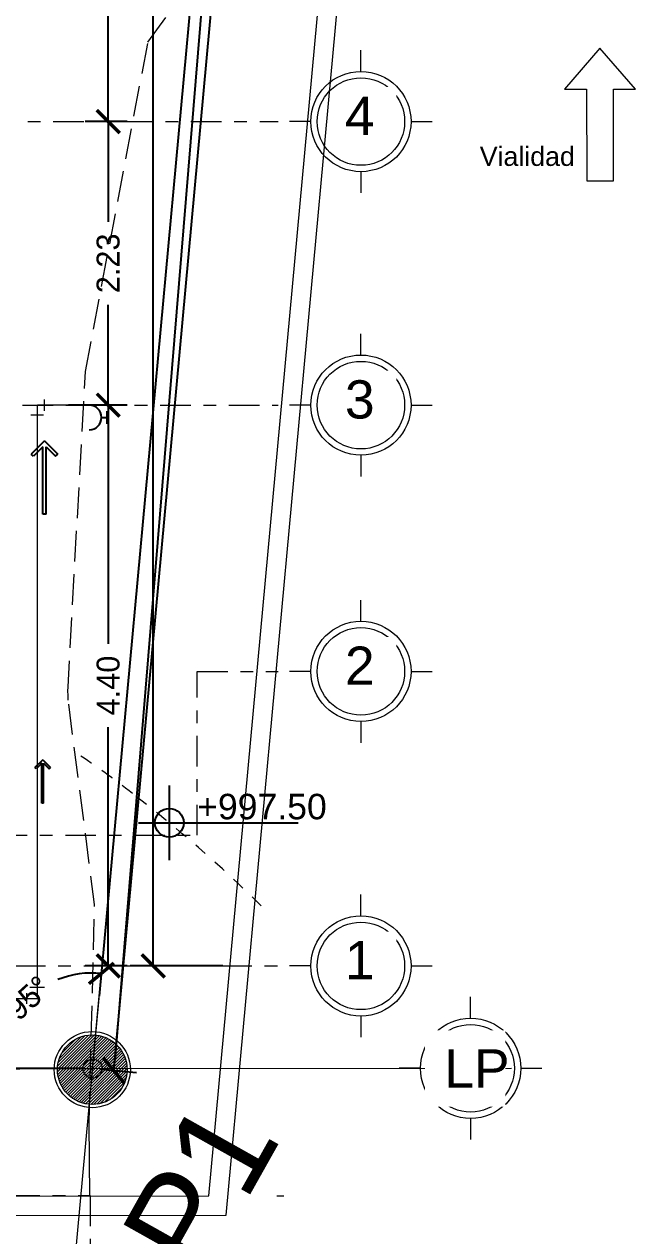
# Model space of a CAD drawing. Header units: millimetres. Extents: x -9559 to 23034, y -7226 to 22400.
# Drawn here: x 259.56 to 264.36, y 38.9 to 48.41 of the extents above; entities that cross this region are included whole.
import ezdxf
from ezdxf.enums import TextEntityAlignment as Align

# ---------------------------------------------------------------- set-up
doc = ezdxf.new("R2010")
doc.units = ezdxf.units.MM
doc.header["$LTSCALE"] = 0.02
for name, pattern in [('ACAD_ISO02W100', [15, 12, -3]), ('ACAD_ISO10W100', [18, 12, -3, 0, -3]), ('DASHED2', [0.375, 0.25, -0.125])]:
    doc.linetypes.add(name, pattern=pattern)
for name, color, linetype, lineweight in [('A-ANNO-DIMS', 251, 'Continuous', 9), ('A_DIM-1', 251, 'Continuous', 18), ('I-FURN', 9, 'Continuous', 9), ('IH-AGUA FRIA', 140, 'Continuous', 5), ('IH-LLAVES O VALVULAS', 190, 'Continuous', 25), ('IH-textos', 250, 'Continuous', 18), ('S-GRID', 253, 'ACAD_ISO10W100', 5), ('S-GRID-IDEN', 253, 'Continuous', 9)]:
    doc.layers.add(name, color=color, linetype=linetype, lineweight=lineweight)
for name, color, linetype, lineweight, transparency in [('CUADROS', 251, 'Continuous', 20, 0.2), ('IH-PLANO BASE', 250, 'DASHED2', 5, 0.55), ('TT-CURVAS DN', 128, 'ACAD_ISO02W100', 9, 0.2)]:
    doc.layers.add(name, color=color, linetype=linetype, lineweight=lineweight, transparency=transparency)
doc.layers.add('IH-A.NEGRAS', color=22, linetype='Continuous')
doc.layers.add('PC-NIVELES', color=251, linetype='Continuous')
doc.styles.add('Arial_5', font='arial.ttf', dxfattribs={"height": 0.003})
doc.styles.add('CUADROS', font='arial.ttf')
doc.styles.get("Standard").update_dxf_attribs({"font": 'GOTHIC.TTF'})
doc.dimstyles.get("Standard").update_dxf_attribs({"dimtxt": 0.18, "dimasz": 0.18, "dimexe": 0.18, "dimexo": 0.0625, "dimgap": 0.09, "dimtad": 0, "dimzin": 3, "dimdsep": 46, "dimtxsty": 'Standard', "dimblk": 'ARCHTICK', "dimcen": 0.09, "dimadec": 0, "dimazin": 0, "dimtfac": 1, "dimtofl": 0, "dimtmove": 0, "dimatfit": 3, "dimldrblk": 'ARCHTICK', "dimfxl": 1, "dimtolj": 1, "dimtzin": 0, "dimarcsym": 0})
pattern_1 = [(0, (4e-16, 1e-16), (0, 6.985), [5.08, -1.905]), (90, (4e-16, 1e-16), (-6.985, 4e-16), [5.08, -1.905])]

# ---------------------------------------------------------------- blocks, each defined once
blk = doc.blocks.new('Rejilla - Extremo inicial de rejilla - Círculo-11506-Nivel 1')
h = blk.add_hatch()
h.set_pattern_fill('ANGLE', color=256)
h.set_pattern_definition(pattern_1)
h.paths.add_polyline_path([(0, 0.003933), (0, 0.00452, 0.414214), (-0.00452, 0), (-0.003933, 0, -0.414214)])
h.paths.add_polyline_path([(0, -0.003933), (0, -0.00452, 0.414214), (0.00452, 0), (0.003933, 0, -0.414214)])
at = {"layer": 'A_DIM-1', "true_color": 0x000000, "transparency": 33554661}
h = blk.add_hatch(dxfattribs=at)
h.set_pattern_fill('ANGLE', color=18)
h.set_pattern_definition(pattern_1)
h.paths.add_polyline_path([(0, 0.00452), (0, 0.003933, -0.414214), (0.003933, 0), (0.00452, 0, 0.414214)])
h.paths.add_polyline_path([(-0.003933, 0), (-0.00452, 0, 0.414214), (0, -0.00452), (0, -0.003933, -0.414214)])
at = {"layer": 'S-GRID'}
h = blk.add_hatch(dxfattribs=at)
h.set_pattern_fill('ANGLE', color=256)
h.set_pattern_definition(pattern_1)
h.paths.add_polyline_path([(0, 0.003933), (0, 0.00452, 0.414214), (-0.00452, 0), (-0.003933, 0, -0.414214)])
h.paths.add_polyline_path([(0, -0.003933), (0, -0.00452, 0.414214), (0.00452, 0), (0.003933, 0, -0.414214)])
at = {"layer": 'S-GRID', "linetype": 'Continuous'}
h = blk.add_hatch(dxfattribs=at)
h.set_pattern_fill('AR-B88', color=256, scale=0.1)
h.paths.add_polyline_path([(0, 0.00452), (0, 0.003933, -0.414214), (0.003933, 0), (0.00452, 0, 0.414214)])
h.paths.add_polyline_path([(-0.003933, 0), (-0.00452, 0, 0.414214), (0, -0.00452), (0, -0.003933, -0.414214)])
at = {"layer": 'S-GRID-IDEN', "linetype": 'Continuous'}
for p, q in [((0, 0.003933), (0, 0.0056)), ((-0.003933, 0), (-0.0056, 0)), ((0.003933, 0), (0.0056, 0)), ((0, -0.003933), (0, -0.0056))]:
    blk.add_line(p, q, dxfattribs=at)
for radius in [0.003933, 0.003434]:
    blk.add_circle((0, 0), radius, dxfattribs=at)
blk = doc.blocks.new('_ArchTick')
at = {"color": 0, "linetype": 'ByBlock', "const_width": 0.15}
blk.add_lwpolyline([(-0.5, -0.5), (0.5, 0.5)], dxfattribs=at)
blk = doc.blocks.new('*D469')
at = {"layer": 'A-ANNO-DIMS', "color": 0, "lineweight": -2, "transparency": 16777216}
for p, q in [((260.3703, 55.6447), (260.0407, 55.6447)), ((260.2207, 55.6447), (260.2207, 51.9695)), ((260.2207, 47.6447), (260.2207, 51.3199)), ((260.3703, 47.6447), (260.0407, 47.6447))]:
    blk.add_line(p, q, dxfattribs=at)
at = {"layer": 'A-ANNO-DIMS', "color": 0, "lineweight": -2, "transparency": 16777216, "xscale": 0.18, "yscale": 0.18, "zscale": 0.18}
for p, rotation in [((260.2207, 55.6447), 90), ((260.2207, 47.6447), 270)]:
    blk.add_blockref('_ArchTick', p, dxfattribs=dict(at, rotation=rotation))
at = {"layer": 'A-ANNO-DIMS', "color": 0, "transparency": 16777216, "insert": (260.2207, 51.6447), "char_height": 0.18, "width": 0.607447, "attachment_point": 5, "rotation": 90}
blk.add_mtext('\\A1;8.00', dxfattribs=at)
blk = doc.blocks.new('*D470')
at = {"layer": 'A-ANNO-DIMS', "color": 0, "lineweight": -2, "transparency": 16777216}
for p, q in [((260.3703, 47.6447), (260.0407, 47.6447)), ((260.2207, 47.6447), (260.2207, 46.8567)), ((260.2207, 45.4197), (260.2207, 46.2078)), ((260.3703, 45.4197), (260.0407, 45.4197))]:
    blk.add_line(p, q, dxfattribs=at)
at = {"layer": 'A-ANNO-DIMS', "color": 0, "lineweight": -2, "transparency": 16777216, "xscale": 0.18, "yscale": 0.18, "zscale": 0.18}
for p, rotation in [((260.2207, 47.6447), 90), ((260.2207, 45.4197), 270)]:
    blk.add_blockref('_ArchTick', p, dxfattribs=dict(at, rotation=rotation))
at = {"layer": 'A-ANNO-DIMS', "color": 0, "transparency": 16777216, "insert": (260.2207, 46.5322), "char_height": 0.18, "width": 0.780498, "attachment_point": 5, "rotation": 90}
blk.add_mtext('\\A1;2.23', dxfattribs=at)
blk = doc.blocks.new('*D471')
at = {"layer": 'A-ANNO-DIMS', "color": 0, "lineweight": -2, "transparency": 16777216}
for p, q in [((260.3703, 45.4197), (260.0407, 45.4197)), ((260.2207, 45.4197), (260.2207, 43.5455)), ((260.2207, 41.0197), (260.2207, 42.8939)), ((260.3703, 41.0197), (260.0407, 41.0197))]:
    blk.add_line(p, q, dxfattribs=at)
at = {"layer": 'A-ANNO-DIMS', "color": 0, "lineweight": -2, "transparency": 16777216, "xscale": 0.18, "yscale": 0.18, "zscale": 0.18}
for p, rotation in [((260.2207, 45.4197), 90), ((260.2207, 41.0197), 270)]:
    blk.add_blockref('_ArchTick', p, dxfattribs=dict(at, rotation=rotation))
at = {"layer": 'A-ANNO-DIMS', "color": 0, "transparency": 16777216, "insert": (260.2207, 43.2197), "char_height": 0.18, "width": 0.607447, "attachment_point": 5, "rotation": 90}
blk.add_mtext('\\A1;4.40', dxfattribs=at)
blk = doc.blocks.new('*D472')
at = {"layer": 'A-ANNO-DIMS', "color": 0, "lineweight": -2, "transparency": 16777216}
for p, q in [((261.1203, 57.7697), (260.3936, 57.7697)), ((260.5736, 57.7697), (260.5736, 49.7739)), ((260.5736, 41.0197), (260.5736, 49.0156)), ((261.1203, 41.0197), (260.3936, 41.0197))]:
    blk.add_line(p, q, dxfattribs=at)
at = {"layer": 'A-ANNO-DIMS', "color": 0, "lineweight": -2, "transparency": 16777216, "xscale": 0.18, "yscale": 0.18, "zscale": 0.18}
for p, rotation in [((260.5736, 57.7697), 90), ((260.5736, 41.0197), 270)]:
    blk.add_blockref('_ArchTick', p, dxfattribs=dict(at, rotation=rotation))
at = {"layer": 'A-ANNO-DIMS', "color": 0, "transparency": 16777216, "insert": (260.5736, 49.3947), "char_height": 0.18, "width": 0.607447, "attachment_point": 5, "rotation": 90}
blk.add_mtext('\\A1;16.75', dxfattribs=at)
blk = doc.blocks.new('Nivel')
at = {"layer": 'IH-textos'}
h = blk.add_hatch(dxfattribs=at)
h.set_pattern_fill('ANGLE', color=256)
h.set_pattern_definition([(0, (-30.434, -5.986), (0, 6.985), [5.08, -1.905]), (90, (-30.434, -5.986), (-6.985, 4e-16), [5.08, -1.905])])
h.paths.add_polyline_path([(0, 0), (0, 0.113, 0.414214), (-0.113, 0)])
h.paths.add_polyline_path([(0.113, 0), (0, 0), (0, -0.113, 0.414214)])
at = {"layer": 'PC-NIVELES'}
for p, q in [((0, 0.2926), (0, -0.2922)), ((-0.2413, 0), (1.0109, 0))]:
    blk.add_line(p, q, dxfattribs=at)
blk.add_circle((0, 0), 0.113, dxfattribs=at)
at = {"layer": 'CUADROS', "style": 'CUADROS'}
blk.add_attdef('ACERA+997.00', (0.2185, 0.0274), '', height=0.2, dxfattribs=at)
blk = doc.blocks.new('*D580')
at = {"layer": 'I-FURN', "color": 0, "lineweight": -2, "ltscale": 0.2, "transparency": 16777216}
for p, q in [((261.8916, 57.8805), (261.1124, 49.4172)), ((261.7882, 57.89), (262.0709, 57.864)), ((260.2637, 40.1988), (261.0429, 48.6621)), ((260.1603, 40.2083), (260.443, 40.1823))]:
    blk.add_line(p, q, dxfattribs=at)
at = {"layer": 'I-FURN', "color": 0, "lineweight": -2, "ltscale": 0.2, "transparency": 16777216, "xscale": 0.18, "yscale": 0.18, "zscale": 0.18}
for p, rotation in [((261.8916, 57.8805), 84.73983874230564), ((260.2637, 40.1988), 264.7398387423056)]:
    blk.add_blockref('_ArchTick', p, dxfattribs=dict(at, rotation=rotation))
at = {"layer": 'I-FURN', "color": 0, "ltscale": 0.2, "transparency": 16777216, "insert": (261.0777, 49.0396), "char_height": 0.18, "attachment_point": 5, "rotation": 84.73984}
blk.add_mtext('\\A1;17.76', dxfattribs=at)
blk = doc.blocks.new('*D583')
at = {"layer": 'I-FURN', "color": 0, "lineweight": -2, "ltscale": 0.2, "transparency": 16777216}
for p, q in [((261.7202, 57.8335), (260.1503, 40.7816)), ((244.7806, 40.214), (259.5281, 40.214))]:
    blk.add_line(p, q, dxfattribs=at)
for start, end in [(84.73984, 111.35487), (153.38497, 180)]:
    blk.add_arc((260.0981, 40.214), 0.75, start, end, dxfattribs=at)
at = {"layer": 'I-FURN', "color": 0, "lineweight": -2, "ltscale": 0.2, "transparency": 16777216, "xscale": 0.18, "yscale": 0.18, "zscale": 0.18}
for p, rotation in [((260.1668, 40.9609), 354.7398387423056), ((259.3481, 40.214), 270.0000000000001)]:
    blk.add_blockref('_ArchTick', p, dxfattribs=dict(at, rotation=rotation))
at = {"layer": 'I-FURN', "color": 0, "ltscale": 0.2, "transparency": 16777216, "insert": (259.5926, 40.7681), "char_height": 0.18, "attachment_point": 5, "rotation": 42.36992}
blk.add_mtext('\\A1;95°', dxfattribs=at)
blk = doc.blocks.new('*D584')
at = {"layer": 'I-FURN', "color": 0, "lineweight": -2, "ltscale": 0.2, "transparency": 16777216}
for p, q in [((244.7806, 57.8342), (261.156, 57.8937)), ((260.2752, 40.2763), (261.6792, 57.3277))]:
    blk.add_line(p, q, dxfattribs=at)
for start, end in [(180.20806, 201.58021), (243.92092, 265.29308)]:
    blk.add_arc((261.726, 57.8958), 0.75, start, end, dxfattribs=at)
at = {"layer": 'I-FURN', "color": 0, "lineweight": -2, "ltscale": 0.2, "transparency": 16777216, "xscale": 0.18, "yscale": 0.18, "zscale": 0.18}
for p, rotation in [((260.976, 57.8931), 90.20805555555597), ((261.6644, 57.1483), 355.2930766759017)]:
    blk.add_blockref('_ArchTick', p, dxfattribs=dict(at, rotation=rotation))
at = {"layer": 'I-FURN', "color": 0, "ltscale": 0.2, "transparency": 16777216, "insert": (261.1752, 57.3867), "char_height": 0.18, "attachment_point": 5, "rotation": 312.75057}
blk.add_mtext('\\A1;85°', dxfattribs=at)
blk = doc.blocks.new('*D585')
at = {"layer": 'I-FURN', "color": 0, "lineweight": -2, "ltscale": 0.2, "transparency": 16777216}
for p, q in [((261.6635, 57.8956), (245.2881, 57.8361)), ((244.7181, 40.2765), (244.7181, 57.264))]:
    blk.add_line(p, q, dxfattribs=at)
for start, end in [(336.11908, 0.20806), (270, 294.08898)]:
    blk.add_arc((244.7181, 57.834), 0.75, start, end, dxfattribs=at)
at = {"layer": 'I-FURN', "color": 0, "lineweight": -2, "ltscale": 0.2, "transparency": 16777216, "xscale": 0.18, "yscale": 0.18, "zscale": 0.18}
for p, rotation in [((245.4681, 57.8367), 90.20805555555592), ((244.7181, 57.084), 180.0000000000019)]:
    blk.add_blockref('_ArchTick', p, dxfattribs=dict(at, rotation=rotation))
at = {"layer": 'I-FURN', "color": 0, "ltscale": 0.2, "transparency": 16777216, "insert": (245.2494, 57.3047), "char_height": 0.18, "attachment_point": 5, "rotation": 45.10403}
blk.add_mtext('\\A1;90°', dxfattribs=at)
blk = doc.blocks.new('*D586')
at = {"layer": 'I-FURN', "color": 0, "lineweight": -2, "ltscale": 0.2, "transparency": 16777216}
for p, q in [((244.7181, 57.7715), (244.7181, 40.784)), ((260.0356, 40.214), (245.2881, 40.214))]:
    blk.add_line(p, q, dxfattribs=at)
for start, end in [(66.01505, 90), (0, 23.98495)]:
    blk.add_arc((244.7181, 40.214), 0.75, start, end, dxfattribs=at)
at = {"layer": 'I-FURN', "color": 0, "lineweight": -2, "ltscale": 0.2, "transparency": 16777216, "xscale": 0.18, "yscale": 0.18, "zscale": 0.18}
for p, rotation in [((244.7181, 40.964), 180.0000000000017), ((245.4681, 40.214), 270.0000000000002)]:
    blk.add_blockref('_ArchTick', p, dxfattribs=dict(at, rotation=rotation))
at = {"layer": 'I-FURN', "color": 0, "ltscale": 0.2, "transparency": 16777216, "insert": (245.2484, 40.7443), "char_height": 0.18, "attachment_point": 5, "rotation": 315}
blk.add_mtext('\\A1;90°', dxfattribs=at)
blk = doc.blocks.new('arrow1')
blk.add_lwpolyline([(4.233, 0), (4.233, 0.43), (1.31, 0.43), (1.31, 1.137), (0, 0), (1.31, -1.137), (1.31, -0.43), (4.233, -0.43)], close=True)

msp = doc.modelspace()

# ---------------------------------------------------------------- hatches: boundary and pattern name
at = {"layer": 'I-FURN'}
h = msp.add_hatch(dxfattribs=at)
h.set_pattern_fill('ANSI31', color=256, scale=0.005)
h.set_pattern_definition([(45, (221.812885, 55.678223), (-0.01122532, 0.01122532), [])])
h.paths.add_polyline_path([(260.3686, 40.2058, 1), (259.8223, 40.2058, 1)])

# ---------------------------------------------------------------- linework, layer by layer
for p, q in [((259.7828, 36.7898), (261.8697, 59.4569)), ((243.3105, 40.1993), (263.3853, 40.2171)), ((260.0766, 39.214), (260.0707, 39.7863)), ((261.5444, 39.2154), (261.5991, 39.2155))]:
    msp.add_line(p, q, dxfattribs=at)
msp.add_lwpolyline([(260.0981, 40.214), (261.726, 57.8958), (244.7181, 57.834), (244.7181, 40.214), (260.0981, 40.214)], dxfattribs=at)
at = {"layer": 'I-FURN', "flags": 128}
msp.add_lwpolyline([(259.9068, 43.104), (259.9073, 43.1442), (259.9033, 43.1749)], dxfattribs=at)
at = {"layer": 'I-FURN'}
for radius in [0.2988, 0.2731]:
    msp.add_circle((260.0955, 40.2058), radius, dxfattribs=at)
at = {"layer": 'I-FURN', "ltscale": 0.2}
msp.add_circle((260.0981, 40.214), 0.075, dxfattribs=at)
at = {"layer": 'IH-A.NEGRAS'}
for p, q in [((259.7207, 45.1396), (259.6167, 45.0355)), ((259.7087, 45.0936), (259.6337, 45.0185)), ((259.7087, 44.5639), (259.7087, 45.0936)), ((259.7207, 45.1396), (259.8248, 45.0355)), ((259.7328, 44.5639), (259.7328, 45.0936)), ((259.7328, 45.0936), (259.8078, 45.0185)), ((259.6337, 45.0185), (259.6167, 45.0355)), ((259.8078, 45.0185), (259.8248, 45.0355)), ((259.7328, 44.5639), (259.7087, 44.5639)), ((259.7063, 42.6373), (259.6449, 42.5758)), ((259.6992, 42.6101), (259.6549, 42.5658)), ((259.6992, 42.2972), (259.6992, 42.6101)), ((259.7063, 42.6373), (259.7678, 42.5758)), ((259.7134, 42.2972), (259.7134, 42.6101)), ((259.7134, 42.6101), (259.7578, 42.5658)), ((259.6549, 42.5658), (259.6449, 42.5758)), ((259.7578, 42.5658), (259.7678, 42.5758)), ((259.7134, 42.2972), (259.6992, 42.2972))]:
    msp.add_line(p, q, dxfattribs=at)
at = {"layer": 'IH-AGUA FRIA'}
for p, q in [((259.7196, 45.3754), (259.7196, 45.464)), ((259.6657, 40.7645), (259.6657, 45.4197)), ((259.9081, 45.4197), (259.6657, 45.4197)), ((259.7133, 45.3411), (259.6135, 45.3411)), ((259.5787, 40.8053), (259.5787, 40.7214)), ((259.6067, 40.8522), (259.7205, 40.8522)), ((248.826, 40.7645), (259.6657, 40.7645))]:
    msp.add_line(p, q, dxfattribs=at)
at = {"layer": 'IH-LLAVES O VALVULAS'}
for p, q in [((260.0715, 45.4197), (259.9081, 45.4197)), ((260.2093, 45.3734), (260.2093, 45.2723)), ((260.1683, 45.3229), (260.2093, 45.3229))]:
    msp.add_line(p, q, dxfattribs=at)
msp.add_arc((260.0715, 45.3229), 0.0968, 270, 90, dxfattribs=at)
at = {"layer": 'IH-PLANO BASE'}
msp.add_lwpolyline([(261.4209, 41.4914, 0.031284), (260.4104, 42.3727, 0.02179), (259.975, 42.686, 0.02179)], format="xyb", dxfattribs=at)
at = {"layer": 'S-GRID'}
for p, q in [((258.1696, 47.6447), (261.5537, 47.6447)), ((257.9282, 45.4197), (261.5537, 45.4197)), ((260.9187, 43.3302), (261.5537, 43.3302)), ((260.9187, 42.0447), (260.9187, 43.3302)), ((259.3446, 42.0447), (260.9187, 42.0447)), ((247.0683, 41.0197), (261.5537, 41.0197)), ((259.4446, 39.2183), (260.0796, 39.2183)), ((260.0796, 39.2183), (260.0796, 38.5833))]:
    msp.add_line(p, q, dxfattribs=at)
at = {"layer": 'TT-CURVAS DN', "lineweight": 15}
for p, q in [((260.5325, 48.2668), (262.0278, 50.3532)), ((260.0419, 45.6824), (260.5325, 48.2668))]:
    msp.add_line(p, q, dxfattribs=at)
at = {"layer": 'TT-CURVAS DN', "lineweight": 15, "flags": 128}
for points in [[(259.9033, 43.1749), (259.9051, 43.2081), (260.0419, 45.6824)], [(260.0707, 39.7863), (260.1138, 41.5008), (259.9068, 43.104)]]:
    msp.add_lwpolyline(points, dxfattribs=at)

# ---------------------------------------------------------------- block references
at = {"layer": 'I-FURN', "xscale": 0.2459707820064471, "yscale": 0.2459707820064471, "zscale": 0.2459707820064471, "rotation": 270.0874350369594}
msp.add_blockref('arrow1', (264.0798, 48.221), dxfattribs=at)
at = {"layer": 'I-FURN', "xscale": 99.99999999999993, "yscale": 99.99999999999993, "zscale": 99.99999999999993}
msp.add_blockref('Rejilla - Extremo inicial de rejilla - Círculo-11506-Nivel 1', (263.0647, 40.2163), dxfattribs=at)
at = {"layer": 'IH-PLANO BASE'}
msp.add_blockref('Nivel', (260.6998, 42.1425), dxfattribs=at).add_auto_attribs({'ACERA+997.00': '+997.50'})
at = {"layer": 'S-GRID-IDEN', "color": 251, "true_color": 0x636466, "xscale": 99.99999999999993, "yscale": 99.99999999999993, "zscale": 99.99999999999993}
for p, rotation in [((262.2037, 47.6447), 269.9999999999994), ((262.2037, 45.4197), 269.9999999999994), ((262.2037, 43.3302), 269.9999999999995), ((262.2037, 41.0197), 269.9999999999994)]:
    msp.add_blockref('Rejilla - Extremo inicial de rejilla - Círculo-11506-Nivel 1', p, dxfattribs=dict(at, rotation=rotation))

# ---------------------------------------------------------------- texts
at = {"layer": 'I-FURN', "style": 'CUADROS'}
msp.add_text('Vialidad', height=0.15, dxfattribs=at).set_placement((263.1367, 47.2966))
at = {"layer": 'I-FURN', "ltscale": 0.2, "style": 'CUADROS'}
msp.add_text('P1', height=0.75, rotation=60.67889, dxfattribs=at).set_placement((260.9405, 39.2905), align=Align.MIDDLE_CENTER)

# ---------------------------------------------------------------- dimensions: what is measured, and where the dimension line sits
at = {"layer": 'A-ANNO-DIMS'}
for base, p1, p2, picture, middle in [((260.5736, 41.0197), (261.1828, 57.7697), (261.1828, 41.0197), '*D472', (260.5736, 49.3947)), ((260.2207, 47.6447), (260.4328, 55.6447), (260.4328, 47.6447), '*D469', (260.2207, 51.6447)), ((260.2207049382, 45.4197043207), (260.4328369725, 47.6447043207), (260.4328369725, 45.4197043207), '*D470', (260.2207049382, 46.5322043207)), ((260.2207, 41.0197), (260.4328, 45.4197), (260.4328, 41.0197), '*D471', (260.2207, 43.2197))]:
    dim = msp.add_linear_dim(base=base, p1=p1, p2=p2, angle=90, dimstyle='Standard', dxfattribs=at)
    dim.commit()
    dim.dimension.update_dxf_attribs({"geometry": picture, "text_midpoint": middle})
at = {"layer": 'I-FURN', "ltscale": 0.2}
for base, center, p1, p2, picture, middle in [((261.0673, 57.5371), (261.726, 57.8958), (260.2701, 40.214), (244.7181, 57.834), '*D584', (261.1752, 57.3867)), ((245.0939, 57.185), (244.7181, 57.834), (261.726, 57.8958), (244.7181, 40.214), '*D585', (245.2494, 57.3047)), ((259.7635, 40.8853), (260.0981, 40.214), (244.7181, 40.214), (261.726, 57.8958), '*D583', (259.5926, 40.7681)), ((245.3676, 40.589), (244.7181, 40.214), (244.7181, 57.834), (260.0981, 40.214), '*D586', (245.2484, 40.7443))]:
    dim = msp.add_angular_dim_3p(base=base, center=center, p1=p1, p2=p2, dimstyle='Standard', dxfattribs=at)
    dim.commit()
    dim.dimension.update_dxf_attribs({"geometry": picture, "text_midpoint": middle})

# ---------------------------------------------------------------- next in the draw order: texts
at = {"layer": 'S-GRID-IDEN', "char_height": 0.3, "width": 0.328039, "attachment_point": 1, "style": 'Arial_5', "bg_fill": 3, "box_fill_scale": 1.25, "bg_fill_color": 256, "bg_fill_true_color": 13158600, "bg_fill_transparency": 0}
for s, insert in [('4', (262.0784, 47.8396)), ('3', (262.0784, 45.6146)), ('2', (262.0784, 43.5251)), ('1', (262.0784, 41.2146))]:
    msp.add_mtext(s, dxfattribs=dict(at, insert=insert))

# ---------------------------------------------------------------- next in the draw order: linework, layer by layer
at = {"layer": 'I-FURN'}
for points in [[(244.1896, 39.1985), (261.0103, 39.2149), (262.8655, 59.3652)], [(244.1898, 39.0485), (261.1472, 39.065), (263.0149, 59.3514)]]:
    msp.add_lwpolyline(points, dxfattribs=at)

# ---------------------------------------------------------------- next in the draw order: dimensions: what is measured, and where the dimension line sits
at = {"layer": 'I-FURN', "ltscale": 0.2}
dim = msp.add_aligned_dim(p1=(260.0981, 40.214), p2=(261.726, 57.8958), distance=-0.1663, dimstyle='Standard', dxfattribs=at)
dim.commit()
dim.dimension.update_dxf_attribs({"geometry": '*D580', "text_midpoint": (261.0777, 49.0396)})

# ---------------------------------------------------------------- next in the draw order: texts
at = {"layer": 'I-FURN', "insert": (262.858, 40.3653), "char_height": 0.3, "width": 0.328039, "attachment_point": 1, "style": 'Arial_5', "bg_fill": 2}
msp.add_mtext('LP', dxfattribs=at)

doc.saveas('drawing.dxf')
